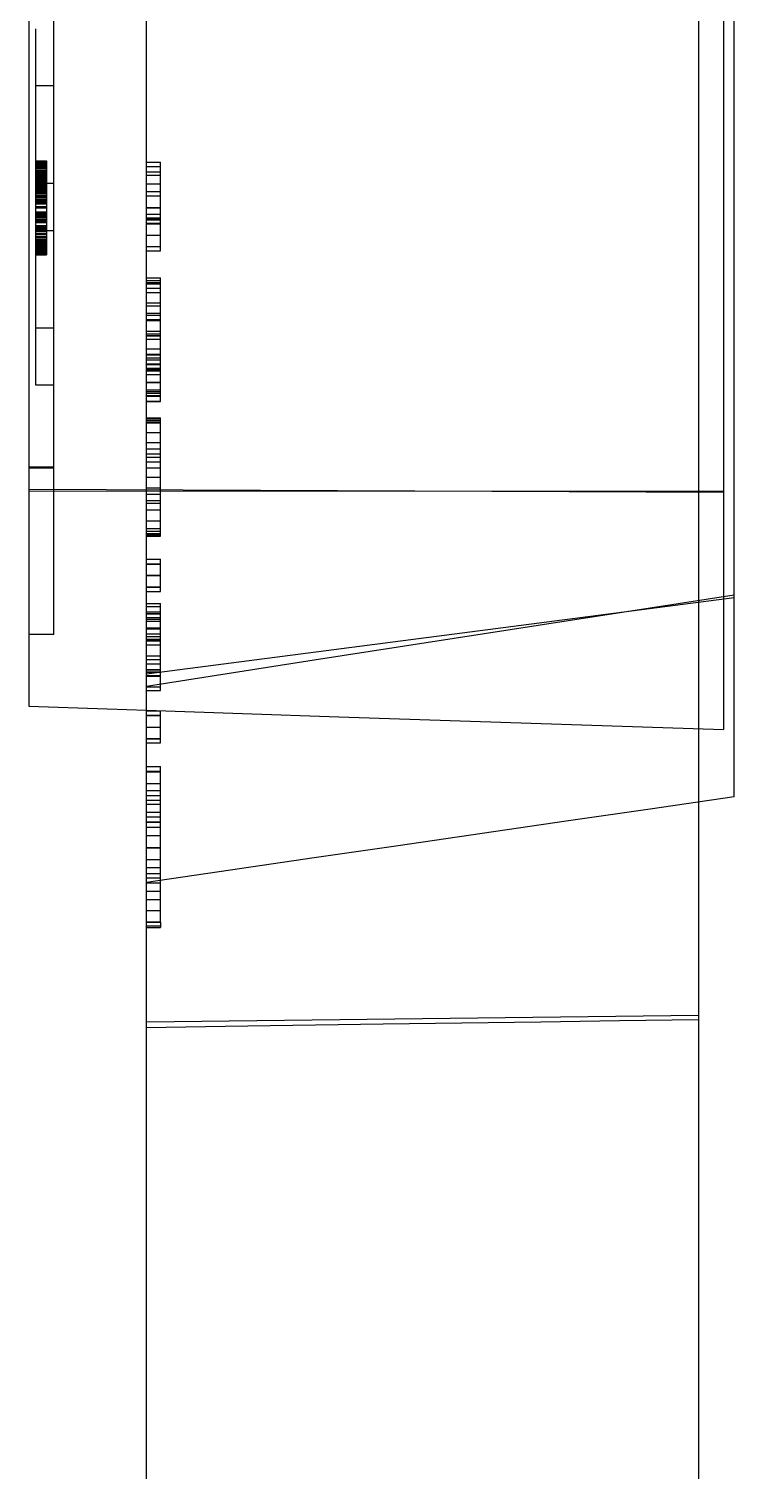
# Model space of a CAD drawing. Extents: x 0 to 203, y 0 to 348.
# Drawn here: x 3.64 to 23.37, y 177.48 to 217.84 of the extents above; entities that cross this region are included whole.
import ezdxf

# ---------------------------------------------------------------- set-up
doc = ezdxf.new("R2010")
doc.units = 0
doc.layers.add('-15N-THT. THIẾT BỊ ĐÓNG MỞ', color=40, linetype='CONTINUOUS')

# ---------------------------------------------------------------- blocks, each defined once
blk = doc.blocks.new('06 - N - SC VSD CHIẾU HÔNG ATV630U07~55N4')
at = {"layer": '-15N-THT. THIẾT BỊ ĐÓNG MỞ'}
for p, q in [((-180.622, 153.859), (-180.622, -97.221)), ((-179.625, 27.912), (-179.625, 146.073)), ((-196.072, 15.887), (-196.072, 144.034)), ((-199.362, 143.105), (-199.362, 30.912)), ((-198.664, 31.582), (-198.664, 142.543)), ((-179.924, 58.852), (-179.924, 30.9)), ((-199.162, 42.24), (-199.162, 43.835)), ((-198.664, 42.24), (-199.162, 42.24)), ((-199.162, 35.462), (-199.162, 42.24)), ((-198.664, 42.24), (-199.162, 42.24)), ((-199.162, 40.147), (-198.863, 40.147)), ((-199.162, 40.147), (-198.863, 40.147)), ((-199.162, 40.124), (-198.863, 40.124)), ((-199.162, 40.104), (-199.162, 40.104)), ((-199.162, 40.104), (-199.162, 40.104)), ((-198.863, 40.104), (-199.162, 40.104)), ((-199.162, 40.104), (-198.863, 40.104)), ((-199.162, 40.097), (-198.863, 40.097)), ((-198.863, 40.088), (-199.162, 40.088)), ((-199.162, 40.088), (-198.863, 40.088)), ((-199.162, 40.072), (-198.863, 40.072)), ((-199.162, 40.072), (-198.863, 40.072)), ((-199.162, 40.069), (-198.863, 40.069)), ((-199.162, 40.069), (-198.863, 40.069)), ((-199.162, 40.063), (-198.863, 40.063)), ((-199.162, 40.059), (-198.863, 40.059)), ((-198.863, 40.058), (-199.162, 40.058)), ((-198.863, 40.055), (-199.162, 40.055)), ((-199.162, 40.046), (-198.863, 40.046)), ((-199.162, 40.044), (-198.863, 40.044)), ((-199.162, 40.031), (-198.863, 40.031)), ((-198.863, 40.029), (-199.162, 40.029)), ((-199.162, 40.029), (-198.863, 40.029)), ((-199.162, 39.995), (-198.863, 39.995)), ((-199.162, 39.985), (-198.863, 39.985)), ((-199.162, 39.97), (-198.863, 39.97)), ((-199.162, 39.964), (-198.863, 39.964)), ((-198.863, 40.147), (-198.863, 37.512)), ((-198.863, 40.147), (-198.863, 40.147)), ((-198.863, 40.104), (-198.863, 40.104)), ((-198.863, 40.104), (-198.863, 40.104)), ((-196.072, 40.102), (-195.674, 40.102)), ((-196.072, 39.986), (-195.674, 39.986)), ((-195.674, 37.62), (-195.674, 40.102)), ((-199.162, 39.933), (-198.863, 39.933)), ((-199.162, 39.89), (-198.863, 39.89)), ((-198.863, 39.884), (-199.162, 39.884)), ((-199.162, 39.852), (-198.863, 39.852)), ((-199.162, 39.838), (-198.863, 39.838)), ((-199.162, 39.834), (-198.863, 39.834)), ((-199.162, 39.808), (-198.863, 39.808)), ((-198.863, 39.793), (-199.162, 39.793)), ((-199.162, 39.787), (-198.863, 39.787)), ((-199.162, 39.78), (-198.863, 39.78)), ((-199.162, 39.773), (-198.863, 39.773)), ((-198.863, 39.737), (-199.162, 39.737)), ((-199.162, 39.737), (-198.863, 39.737)), ((-199.162, 39.737), (-198.863, 39.737)), ((-199.162, 39.736), (-198.863, 39.736)), ((-199.162, 39.735), (-198.863, 39.735)), ((-199.162, 39.732), (-198.863, 39.732)), ((-199.162, 39.677), (-199.162, 39.716)), ((-199.162, 39.716), (-199.162, 39.716)), ((-199.162, 39.716), (-198.863, 39.716)), ((-199.162, 39.698), (-198.863, 39.698)), ((-199.162, 39.692), (-198.863, 39.692)), ((-199.162, 39.678), (-199.162, 39.678)), ((-198.863, 39.678), (-199.162, 39.678)), ((-199.162, 39.677), (-198.863, 39.677)), ((-198.863, 39.666), (-199.162, 39.666)), ((-198.863, 39.631), (-199.162, 39.631)), ((-199.162, 39.602), (-198.863, 39.602)), ((-198.863, 39.556), (-199.162, 39.556)), ((-198.863, 39.716), (-198.863, 39.716)), ((-198.863, 39.678), (-198.863, 39.678)), ((-196.072, 39.833), (-195.674, 39.833)), ((-196.072, 39.741), (-195.674, 39.741)), ((-198.863, 39.528), (-199.162, 39.528)), ((-199.162, 39.525), (-198.863, 39.525)), ((-198.664, 39.51), (-199.162, 39.51)), ((-198.863, 39.509), (-199.162, 39.509)), ((-199.162, 39.481), (-198.863, 39.481)), ((-199.162, 39.475), (-198.863, 39.475)), ((-199.162, 39.434), (-198.863, 39.434)), ((-199.162, 39.403), (-198.863, 39.403)), ((-198.863, 39.375), (-199.162, 39.375)), ((-199.162, 39.156), (-199.162, 39.37)), ((-198.863, 39.37), (-199.162, 39.37)), ((-199.162, 39.358), (-198.863, 39.358)), ((-199.162, 39.349), (-198.863, 39.349)), ((-199.162, 39.328), (-198.863, 39.328)), ((-198.863, 39.321), (-199.162, 39.321)), ((-199.162, 39.301), (-198.863, 39.301)), ((-199.162, 39.285), (-198.863, 39.285)), ((-199.162, 39.253), (-198.863, 39.253)), ((-198.863, 39.224), (-199.162, 39.224)), ((-199.162, 39.19), (-198.863, 39.19)), ((-199.162, 39.156), (-198.863, 39.156)), ((-196.072, 39.5), (-195.674, 39.5)), ((-196.072, 39.281), (-195.674, 39.281)), ((-196.072, 39.166), (-195.674, 39.166)), ((-199.162, 39.125), (-198.863, 39.125)), ((-198.863, 39.101), (-199.162, 39.101)), ((-199.162, 39.064), (-198.863, 39.064)), ((-198.863, 39.047), (-199.162, 39.047)), ((-199.162, 39.016), (-199.162, 39.016)), ((-198.863, 39.016), (-199.162, 39.016)), ((-199.162, 39.015), (-198.863, 39.015)), ((-199.162, 39.013), (-198.863, 39.013)), ((-198.863, 38.975), (-199.162, 38.975)), ((-199.162, 38.947), (-198.863, 38.947)), ((-199.162, 38.937), (-199.162, 38.937)), ((-198.863, 38.937), (-199.162, 38.937)), ((-199.162, 38.937), (-198.863, 38.937)), ((-199.162, 38.865), (-198.863, 38.865)), ((-198.863, 38.837), (-199.162, 38.837)), ((-198.863, 38.833), (-199.162, 38.833)), ((-199.162, 38.83), (-198.863, 38.83)), ((-198.863, 39.016), (-198.863, 39.016)), ((-198.863, 38.937), (-198.863, 38.937)), ((-196.072, 38.841), (-195.674, 38.841)), ((-196.072, 38.826), (-195.674, 38.826)), ((-198.863, 38.706), (-199.162, 38.706)), ((-199.162, 38.68), (-198.863, 38.68)), ((-199.162, 38.674), (-198.863, 38.674)), ((-199.162, 38.646), (-198.863, 38.646)), ((-199.162, 38.645), (-199.162, 38.645)), ((-199.162, 38.645), (-198.863, 38.645)), ((-199.162, 38.609), (-198.863, 38.609)), ((-198.863, 38.609), (-199.162, 38.609)), ((-199.162, 38.591), (-198.863, 38.591)), ((-199.162, 38.581), (-198.863, 38.581)), ((-199.162, 38.571), (-198.863, 38.571)), ((-199.162, 38.548), (-199.162, 38.548)), ((-199.162, 38.548), (-198.863, 38.548)), ((-198.863, 38.49), (-199.162, 38.49)), ((-199.162, 38.489), (-198.863, 38.489)), ((-198.863, 38.473), (-199.162, 38.473)), ((-199.162, 38.47), (-198.863, 38.47)), ((-198.863, 38.444), (-199.162, 38.444)), ((-199.162, 38.437), (-198.863, 38.437)), ((-199.162, 38.421), (-198.863, 38.421)), ((-198.863, 38.645), (-198.863, 38.645)), ((-198.863, 38.548), (-198.863, 38.548)), ((-196.072, 38.647), (-195.674, 38.647)), ((-196.072, 38.548), (-195.674, 38.548)), ((-196.072, 38.524), (-196.072, 38.524)), ((-196.072, 38.524), (-195.674, 38.524)), ((-196.072, 38.494), (-195.674, 38.494)), ((-196.072, 38.394), (-195.674, 38.394)), ((-196.072, 38.384), (-195.674, 38.384)), ((-195.674, 38.524), (-195.674, 38.524)), ((-199.162, 38.336), (-198.863, 38.336)), ((-199.162, 38.327), (-198.863, 38.327)), ((-199.162, 38.32), (-198.863, 38.32)), ((-198.863, 38.303), (-199.162, 38.303)), ((-198.863, 38.296), (-199.162, 38.296)), ((-199.162, 38.282), (-198.863, 38.282)), ((-199.162, 38.265), (-198.863, 38.265)), ((-199.162, 38.261), (-198.863, 38.261)), ((-199.162, 38.223), (-198.863, 38.223)), ((-198.863, 38.186), (-199.162, 38.186)), ((-198.863, 38.185), (-199.162, 38.185)), ((-198.664, 38.183), (-199.162, 38.183)), ((-198.863, 38.152), (-199.162, 38.152)), ((-199.162, 38.112), (-198.863, 38.112)), ((-199.162, 38.11), (-198.863, 38.11)), ((-199.162, 38.082), (-198.863, 38.082)), ((-199.162, 38.078), (-198.863, 38.078)), ((-199.162, 38.021), (-198.863, 38.021)), ((-199.162, 38), (-198.863, 38)), ((-199.162, 37.997), (-198.863, 37.997)), ((-198.863, 37.98), (-199.162, 37.98)), ((-199.162, 37.943), (-198.863, 37.943)), ((-196.072, 38.067), (-195.674, 38.067)), ((-196.072, 38.06), (-195.674, 38.06)), ((-199.162, 37.927), (-198.863, 37.927)), ((-198.863, 37.922), (-199.162, 37.922)), ((-199.162, 37.922), (-198.863, 37.922)), ((-199.162, 37.922), (-198.863, 37.922)), ((-199.162, 37.905), (-198.863, 37.905)), ((-199.162, 37.896), (-198.863, 37.896)), ((-199.162, 37.891), (-198.863, 37.891)), ((-198.863, 37.88), (-199.162, 37.88)), ((-198.863, 37.877), (-199.162, 37.877)), ((-199.162, 37.847), (-198.863, 37.847)), ((-199.162, 37.841), (-198.863, 37.841)), ((-199.162, 37.827), (-198.863, 37.827)), ((-199.162, 37.823), (-198.863, 37.823)), ((-199.162, 37.816), (-198.863, 37.816)), ((-199.162, 37.808), (-198.863, 37.808)), ((-199.162, 37.771), (-198.863, 37.771)), ((-199.162, 37.759), (-198.863, 37.759)), ((-198.863, 37.719), (-199.162, 37.719)), ((-199.162, 37.696), (-198.863, 37.696)), ((-198.863, 37.656), (-199.162, 37.656)), ((-199.162, 37.654), (-198.863, 37.654)), ((-198.863, 37.618), (-199.162, 37.618)), ((-199.162, 37.616), (-198.863, 37.616)), ((-198.863, 37.608), (-199.162, 37.608)), ((-198.863, 37.606), (-199.162, 37.606)), ((-199.162, 37.595), (-198.863, 37.595)), ((-199.162, 37.592), (-198.863, 37.592)), ((-199.162, 37.59), (-198.863, 37.59)), ((-199.162, 37.59), (-198.863, 37.59)), ((-199.162, 37.589), (-198.863, 37.589)), ((-198.863, 37.589), (-199.162, 37.589)), ((-199.162, 37.587), (-198.863, 37.587)), ((-199.162, 37.587), (-198.863, 37.587)), ((-199.162, 37.575), (-198.863, 37.575)), ((-199.162, 37.571), (-198.863, 37.571)), ((-198.863, 37.553), (-199.162, 37.553)), ((-198.863, 37.541), (-199.162, 37.541)), ((-199.162, 37.533), (-198.863, 37.533)), ((-196.072, 37.745), (-195.674, 37.745)), ((-196.072, 37.62), (-196.072, 37.62)), ((-196.072, 37.62), (-195.674, 37.62)), ((-195.674, 37.62), (-195.674, 37.62)), ((-198.863, 37.512), (-199.162, 37.512)), ((-199.162, 37.512), (-198.863, 37.512)), ((-199.162, 37.512), (-198.863, 37.512)), ((-199.162, 37.512), (-198.863, 37.512)), ((-199.162, 37.512), (-198.863, 37.512)), ((-199.162, 37.512), (-198.863, 37.512)), ((-199.162, 37.512), (-198.863, 37.512)), ((-199.162, 37.512), (-198.863, 37.512)), ((-199.162, 37.512), (-198.863, 37.512)), ((-198.863, 37.512), (-198.863, 37.512)), ((-196.072, 36.872), (-195.674, 36.872)), ((-195.674, 36.786), (-196.072, 36.786)), ((-196.072, 36.739), (-195.674, 36.739)), ((-195.674, 36.739), (-195.674, 36.872)), ((-195.674, 36.445), (-195.674, 36.739)), ((-196.072, 36.71), (-195.674, 36.71)), ((-196.072, 36.707), (-195.674, 36.707)), ((-196.072, 36.703), (-195.674, 36.703)), ((-195.674, 36.567), (-196.072, 36.567)), ((-195.674, 36.445), (-196.072, 36.445)), ((-195.674, 35.247), (-195.674, 36.445)), ((-196.072, 36.171), (-195.674, 36.171)), ((-196.072, 36.088), (-195.674, 36.088)), ((-196.072, 35.883), (-195.674, 35.883)), ((-196.072, 35.823), (-195.674, 35.823)), ((-196.072, 35.823), (-196.072, 35.823)), ((-196.072, 35.701), (-195.674, 35.701)), ((-196.072, 35.678), (-195.674, 35.678)), ((-195.674, 35.823), (-195.674, 35.823)), ((-199.162, 33.867), (-199.162, 35.462)), ((-198.664, 35.462), (-199.162, 35.462)), ((-195.674, 35.367), (-196.072, 35.367)), ((-195.674, 35.294), (-196.072, 35.294)), ((-196.072, 35.247), (-195.674, 35.247)), ((-195.674, 35.244), (-196.072, 35.244)), ((-196.072, 35.151), (-195.674, 35.151)), ((-195.674, 34.562), (-195.674, 35.247)), ((-195.674, 34.873), (-196.072, 34.873)), ((-195.674, 34.721), (-196.072, 34.721)), ((-196.072, 34.711), (-195.674, 34.711)), ((-196.072, 34.633), (-195.674, 34.633)), ((-195.674, 34.562), (-196.072, 34.562)), ((-196.072, 34.466), (-195.674, 34.466)), ((-196.072, 34.443), (-195.674, 34.443)), ((-195.674, 34.335), (-196.072, 34.335)), ((-195.674, 34.311), (-196.072, 34.311)), ((-196.072, 34.311), (-195.674, 34.311)), ((-195.674, 33.951), (-195.674, 34.562)), ((-196.072, 34.284), (-195.674, 34.284)), ((-196.072, 34.262), (-195.674, 34.262)), ((-195.674, 34.159), (-196.072, 34.159)), ((-196.072, 33.951), (-195.674, 33.951)), ((-196.072, 33.94), (-195.674, 33.94)), ((-195.674, 33.404), (-195.674, 33.951)), ((-199.162, 33.867), (-199.162, 33.867)), ((-198.664, 33.867), (-199.162, 33.867)), ((-196.072, 33.736), (-195.674, 33.736)), ((-195.674, 33.675), (-196.072, 33.675)), ((-196.072, 33.639), (-195.674, 33.639)), ((-195.674, 33.566), (-196.072, 33.566)), ((-196.072, 33.566), (-195.674, 33.566)), ((-195.674, 33.544), (-196.072, 33.544)), ((-195.674, 33.404), (-196.072, 33.404)), ((-196.072, 33.404), (-195.674, 33.404)), ((-196.072, 32.951), (-195.674, 32.951)), ((-196.072, 32.928), (-195.674, 32.928)), ((-196.072, 32.878), (-195.674, 32.878)), ((-196.072, 32.827), (-195.674, 32.827)), ((-196.072, 32.815), (-195.674, 32.815)), ((-195.674, 32.815), (-195.674, 32.951)), ((-195.674, 31.948), (-195.674, 32.815)), ((-196.072, 32.537), (-195.674, 32.537)), ((-196.072, 32.266), (-195.674, 32.266)), ((-196.072, 32.084), (-195.674, 32.084)), ((-196.072, 31.948), (-195.674, 31.948)), ((-195.674, 30.638), (-195.674, 31.948)), ((-199.362, 31.582), (-198.664, 31.582)), ((-198.664, 31.54), (-199.362, 31.54)), ((-198.664, 26.89), (-198.664, 31.582)), ((-196.072, 31.853), (-195.674, 31.853)), ((-196.072, 31.723), (-195.674, 31.723)), ((-196.072, 31.548), (-195.674, 31.548)), ((-196.072, 31.296), (-195.674, 31.296)), ((-196.072, 31.296), (-195.674, 31.296)), ((-199.362, 30.953), (-179.924, 30.868)), ((-199.362, 30.912), (-179.924, 30.9)), ((-199.362, 30.912), (-199.362, 24.881)), ((-196.072, 30.989), (-195.674, 30.989)), ((-196.072, 30.82), (-195.674, 30.82)), ((-179.924, 30.9), (-179.924, 24.228)), ((-196.072, 30.638), (-195.674, 30.638)), ((-196.072, 30.565), (-195.674, 30.565)), ((-196.072, 30.376), (-195.674, 30.376)), ((-195.674, 29.777), (-195.674, 30.638)), ((-196.072, 30.068), (-195.674, 30.068)), ((-196.072, 29.853), (-195.674, 29.853)), ((-196.072, 29.777), (-195.674, 29.777)), ((-196.072, 29.714), (-195.674, 29.714)), ((-196.072, 29.697), (-195.674, 29.697)), ((-196.072, 29.661), (-195.674, 29.661)), ((-196.072, 29.641), (-195.674, 29.641)), ((-195.674, 29.641), (-195.674, 29.777)), ((-196.072, 28.993), (-196.072, 28.993)), ((-196.072, 28.993), (-195.674, 28.993)), ((-196.072, 28.993), (-195.674, 28.993)), ((-196.072, 28.864), (-195.674, 28.864)), ((-196.072, 28.863), (-195.674, 28.863)), ((-196.072, 28.86), (-195.674, 28.86)), ((-196.072, 28.856), (-195.674, 28.856)), ((-195.674, 28.993), (-195.674, 28.993)), ((-195.674, 28.089), (-195.674, 28.993)), ((-196.072, 28.546), (-195.674, 28.546)), ((-196.072, 28.536), (-195.674, 28.536)), ((-196.072, 28.225), (-195.674, 28.225)), ((-196.072, 28.221), (-195.674, 28.221)), ((-196.072, 28.213), (-195.674, 28.213)), ((-196.072, 28.212), (-195.674, 28.212)), ((-196.072, 28.089), (-196.072, 28.089)), ((-196.072, 28.089), (-195.674, 28.089)), ((-179.625, 27.912), (-196.072, 25.78)), ((-195.674, 28.089), (-195.674, 28.089)), ((-179.625, 27.99), (-181.975, 27.625)), ((-179.625, 22.346), (-179.625, 27.912)), ((-196.072, 27.759), (-195.674, 27.759)), ((-196.072, 27.669), (-195.674, 27.669)), ((-196.072, 27.52), (-195.674, 27.52)), ((-196.072, 27.474), (-195.674, 27.474)), ((-196.072, 27.467), (-195.674, 27.467)), ((-195.674, 25.839), (-195.674, 27.759)), ((-181.975, 27.625), (-184.324, 27.261)), ((-196.072, 27.365), (-195.674, 27.365)), ((-196.072, 27.322), (-195.674, 27.322)), ((-196.072, 27.262), (-195.674, 27.262)), ((-196.072, 27.074), (-195.674, 27.074)), ((-196.072, 27.047), (-195.674, 27.047)), ((-184.324, 27.261), (-186.674, 26.896)), ((-198.664, 26.89), (-199.362, 26.89)), ((-198.664, 26.89), (-198.664, 26.89)), ((-196.072, 26.911), (-195.674, 26.911)), ((-196.072, 26.835), (-195.674, 26.835)), ((-196.072, 26.756), (-195.674, 26.756)), ((-196.072, 26.743), (-196.072, 26.743)), ((-196.072, 26.743), (-195.674, 26.743)), ((-196.072, 26.716), (-195.674, 26.716)), ((-195.674, 26.743), (-195.674, 26.743)), ((-186.674, 26.896), (-189.024, 26.531)), ((-196.072, 26.599), (-195.674, 26.599)), ((-196.072, 26.289), (-195.674, 26.289)), ((-189.024, 26.531), (-191.373, 26.167)), ((-196.072, 26.193), (-195.674, 26.193)), ((-191.373, 26.167), (-196.072, 25.438)), ((-196.072, 26.067), (-195.674, 26.067)), ((-196.072, 25.914), (-195.674, 25.914)), ((-196.072, 25.905), (-195.674, 25.905)), ((-196.072, 25.849), (-195.674, 25.849)), ((-196.072, 25.839), (-196.072, 25.839)), ((-196.072, 25.839), (-195.674, 25.839)), ((-195.674, 25.72), (-195.674, 25.839)), ((-196.072, 25.74), (-195.674, 25.74)), ((-196.072, 25.72), (-195.674, 25.72)), ((-196.072, 25.425), (-195.674, 25.425)), ((-195.674, 25.32), (-195.674, 25.72)), ((-196.072, 25.421), (-195.674, 25.421)), ((-196.072, 25.32), (-195.674, 25.32)), ((-199.362, 24.881), (-199.362, 24.881)), ((-199.362, 24.881), (-197.169, 24.808)), ((-197.169, 24.808), (-196.621, 24.789)), ((-196.621, 24.789), (-196.072, 24.771)), ((-196.072, 24.771), (-193.381, 24.68)), ((-196.072, 24.757), (-196.072, 24.757)), ((-196.072, 24.757), (-195.674, 24.757)), ((-196.072, 24.63), (-195.674, 24.63)), ((-196.072, 24.627), (-195.674, 24.627)), ((-195.674, 24.757), (-195.674, 24.757)), ((-195.674, 23.854), (-195.674, 24.757)), ((-193.381, 24.68), (-190.69, 24.59)), ((-196.072, 24.3), (-195.674, 24.3)), ((-190.69, 24.59), (-179.924, 24.228)), ((-179.924, 24.228), (-179.924, 24.228)), ((-196.072, 23.976), (-195.674, 23.976)), ((-196.072, 23.973), (-195.674, 23.973)), ((-196.072, 23.854), (-196.072, 23.854)), ((-196.072, 23.854), (-195.674, 23.854)), ((-195.674, 23.854), (-195.674, 23.854)), ((-196.072, 23.195), (-195.674, 23.195)), ((-195.674, 23.052), (-196.072, 23.052)), ((-196.072, 23.046), (-195.674, 23.046)), ((-195.674, 22.377), (-195.674, 23.195)), ((-195.674, 22.715), (-196.072, 22.715)), ((-195.674, 22.516), (-196.072, 22.516)), ((-195.674, 22.377), (-196.072, 22.377)), ((-196.072, 22.255), (-195.674, 22.255)), ((-195.674, 22.255), (-195.674, 22.377)), ((-195.674, 19.71), (-195.674, 22.255)), ((-179.625, 22.346), (-181.975, 22.004)), ((-179.625, 22.346), (-179.625, 22.346)), ((-196.072, 22.146), (-195.674, 22.146)), ((-196.072, 21.914), (-195.674, 21.914)), ((-181.975, 22.004), (-184.324, 21.662)), ((-195.674, 21.779), (-196.072, 21.779)), ((-196.072, 21.65), (-195.674, 21.65)), ((-195.674, 21.63), (-196.072, 21.63)), ((-195.674, 21.487), (-196.072, 21.487)), ((-184.324, 21.662), (-186.674, 21.321)), ((-196.072, 21.266), (-195.674, 21.266)), ((-186.674, 21.321), (-189.024, 20.979)), ((-196.072, 20.925), (-195.674, 20.925)), ((-196.072, 20.918), (-195.674, 20.918)), ((-195.674, 20.584), (-196.072, 20.584)), ((-191.373, 20.637), (-193.723, 20.296)), ((-189.024, 20.979), (-191.373, 20.637)), ((-195.674, 20.363), (-196.072, 20.363)), ((-193.723, 20.296), (-196.072, 19.954)), ((-196.072, 20.203), (-195.674, 20.203)), ((-196.072, 20.2), (-195.674, 20.2)), ((-196.072, 20.078), (-195.674, 20.078)), ((-196.072, 19.942), (-195.674, 19.942)), ((-196.072, 19.71), (-195.674, 19.71)), ((-196.072, 19.477), (-195.674, 19.477)), ((-195.674, 18.836), (-195.674, 19.71)), ((-196.072, 19.164), (-195.674, 19.164)), ((-195.674, 18.837), (-196.072, 18.837)), ((-196.072, 18.836), (-195.674, 18.836)), ((-195.674, 18.726), (-196.072, 18.726)), ((-196.072, 18.694), (-195.674, 18.694)), ((-195.674, 18.836), (-195.674, 18.694)), ((-180.622, 16.23), (-196.072, 16.043)), ((-180.622, 16.23), (-180.622, 16.109)), ((-193.865, 15.919), (-196.072, 15.887)), ((-196.072, -24.449), (-196.072, 15.887)), ((-189.451, 15.982), (-193.865, 15.919)), ((-187.244, 16.014), (-189.451, 15.982)), ((-185.036, 16.046), (-187.244, 16.014)), ((-182.829, 16.077), (-185.036, 16.046)), ((-180.622, 16.109), (-182.829, 16.077))]:
    blk.add_line(p, q, dxfattribs=at)

msp = doc.modelspace()

# ---------------------------------------------------------------- block references
msp.add_blockref('06 - N - SC VSD CHIẾU HÔNG ATV630U07~55N4', (203, 174))

doc.saveas('drawing.dxf')
